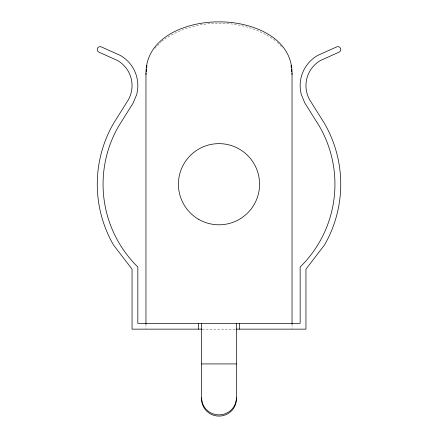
<?xml version="1.0" encoding="UTF-8"?>
<svg xmlns="http://www.w3.org/2000/svg" width="438" height="438" viewBox="0 0 438 438"><rect width="100%" height="100%" fill="white"/><g stroke="black" fill="none" stroke-linecap="round" stroke-linejoin="round"><path stroke-width="0.33" stroke-dasharray="2.19 1.64" d="M154.833 48.415L160.697 42.251M161.693 41.375C193.853 17.142 244.147 17.142 276.307 41.375M202.29 329.146L235.71 329.146M277.303 42.251L282.718 47.939M292.042 323.989L292.042 328.5M145.958 323.989L145.958 328.5"/><path stroke-width="0.66" d="M145.958 74.449L146.1 73.157M146.237 71.865L146.522 69.275M146.664 67.983L146.944 65.393M201.934 329.146L132.046 329.146L132.046 269.162L113.573 245.088A121.737 121.737 0 0 1 113.573 123.346L128.159 100.116A28.985 28.985 0 0 0 117.554 60.521L98.95 52.166A2.885 2.885 0 0 1 97.499 48.355A2.885 2.885 0 0 1 101.309 46.904L120.45 55.5A34.783 34.783 0 0 1 136.656 94.624L133.179 103.012L118.594 126.248A115.939 115.939 0 0 0 137.017 266.2L137.839 266.835L137.839 323.348L300.161 323.348L300.161 266.835L300.983 266.2A115.939 115.939 0 0 0 319.406 126.248L304.821 103.012L301.344 94.624A34.783 34.783 0 0 1 317.55 55.5L336.691 46.904A2.885 2.885 0 0 1 340.501 48.355A2.885 2.885 0 0 1 339.05 52.166L320.446 60.521A28.985 28.985 0 0 0 309.841 100.116L324.427 123.346A121.737 121.737 0 0 1 324.427 245.088L305.954 269.162L305.954 329.146L236.066 329.146M201.611 363.929L236.389 363.929M291.056 65.393L291.336 67.983M291.478 69.275L291.763 71.865M291.9 73.157L292.042 74.449M292.042 323.682L292.042 72.949C291.724 36.162 249.863 21.544 219 21.9C188.137 21.544 146.276 36.162 145.958 72.949L145.958 323.682M239.498 323.348L239.498 329.146M236.389 323.348L236.389 399.122A17.389 16.978 0 0 1 219 416.1A17.389 16.978 0 0 1 201.611 399.122L201.611 323.348M198.502 323.348L198.502 329.146M236.389 397.896A17.389 16.978 0 0 1 219 414.874A17.389 16.978 0 0 1 201.611 397.896M198.71 219.361A40.581 40.581 0 0 0 259.581 184.217A40.581 40.581 0 0 0 198.71 149.073A40.581 40.581 0 0 0 198.71 219.361"/></g></svg>
